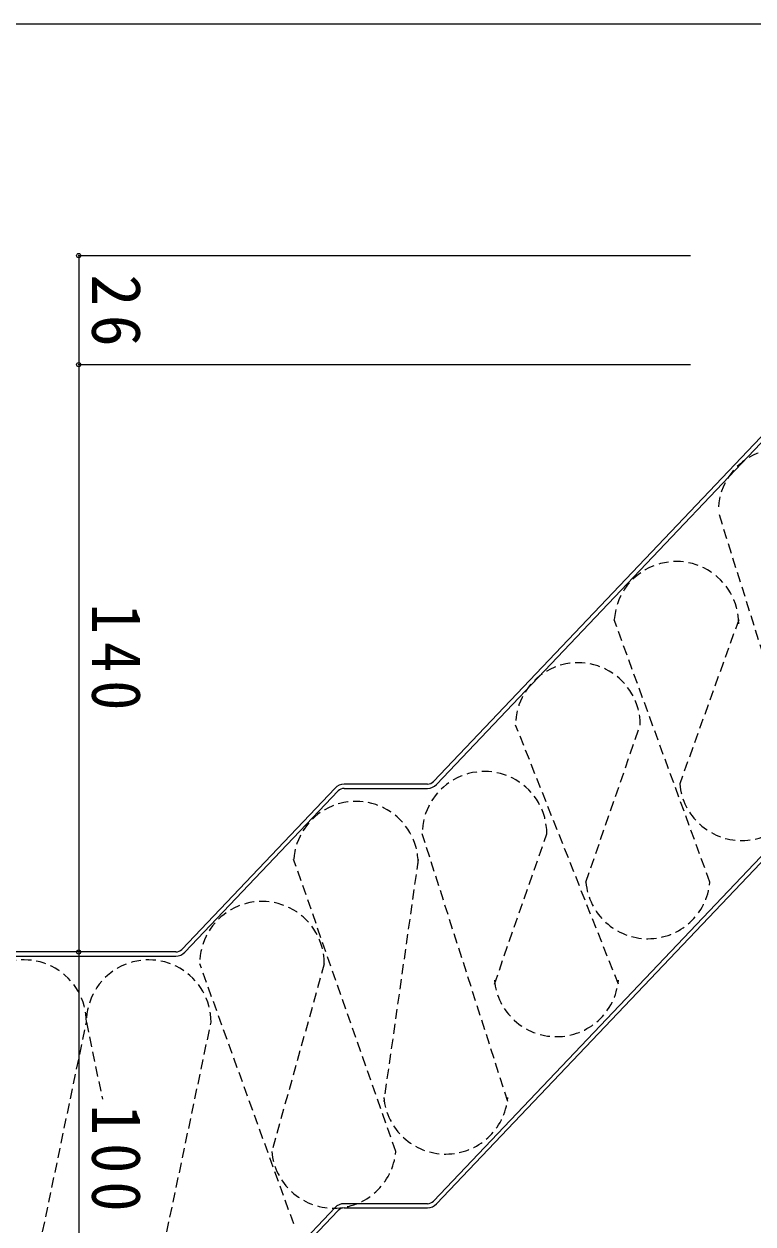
# Model space of a CAD drawing. Units: millimetres, scale not verified. Extents: x -1135 to 443, y -817 to 1523.
# Drawn here: x -69.6 to 104.1, y 606.8 to 892.9 of the extents above; entities that cross this region are included whole.
import ezdxf

# ---------------------------------------------------------------- set-up
doc = ezdxf.new("R2010")
doc.units = ezdxf.units.MM
doc.header["$LTSCALE"] = 2
doc.header["$PDMODE"] = 32
doc.header["$PDSIZE"] = 1
doc.linetypes.add('DASHED1', pattern=[1.8, 1.2, -0.6])
doc.layers.add('0-2_02', color=3, linetype='Continuous', lineweight=18)
doc.styles.add('ＭＳ ゴシック', font='')
doc.styles.get('ＭＳ ゴシック').set_extended_font_data('MS Gothic')

msp = doc.modelspace()

# ---------------------------------------------------------------- linework, layer by layer
at = {"layer": '0-2_02', "color": 7}
for p, q in [((-56.601, 837.677), (89.235, 837.677)), ((-56.601, 837.677), (-56.601, 671.677)), ((-56.601, 811.677), (89.235, 811.677)), ((27.985, 712.3), (121.507, 810.743)), ((122.232, 810.055), (28.71, 711.611)), ((-32.015, 672.3), (4.507, 710.743)), ((5.232, 710.055), (-31.29, 671.611)), ((26.536, 711.677), (6.682, 711.677)), ((6.682, 710.677), (26.536, 710.677)), ((27.986, 612.3), (121.507, 710.743)), ((122.232, 710.055), (28.711, 611.611)), ((-33.465, 671.677), (-81.364, 671.677)), ((-81.364, 670.677), (-33.465, 670.677)), ((-56.601, 671.677), (-56.601, 571.677)), ((-32.014, 572.3), (4.507, 610.744)), ((5.233, 610.055), (-31.289, 571.611)), ((26.536, 611.677), (6.682, 611.677)), ((6.682, 610.677), (26.536, 610.677))]:
    msp.add_line(p, q, dxfattribs=at)
at = {"layer": '0-2_02', "color": 4, "linetype": 'DASHED1', "lineweight": 9}
for p, q in [((116.225, 711.715), (95.842, 776.729)), ((93.856, 688.309), (71.026, 750.878)), ((100.727, 750.878), (86.652, 711.715)), ((72.054, 663.975), (47.547, 725.773)), ((64.283, 688.309), (77.247, 725.773)), ((45.686, 635.995), (25.285, 699.844)), ((42.481, 663.975), (54.985, 699.844)), ((18.998, 624.098), (-5.375, 693.715)), ((24.325, 693.715), (16.112, 635.995)), ((-5.327, 606.833), (-27.75, 668.872)), ((1.95, 668.872), (-10.575, 624.098)), ((-69.603, 583.835), (-54.754, 654.937)), ((-54.754, 654.937), (-50.954, 636.588)), ((-40.03, 583.835), (-25.054, 654.937))]:
    msp.add_line(p, q, dxfattribs=at)
at = {"layer": '0-2_02', "color": 7}
msp.add_lwpolyline([(-487.606, 892.863), (-387.606, 892.863), (162.394, 892.863), (262.394, 892.863)], dxfattribs=at)
at = {"layer": '0-2_02', "color": 4, "linetype": 'DASHED1', "lineweight": 9}
for centre, start, end in [((110.691, 776.729), 0, 180.00002), ((85.876, 749.888), 0, 180.00002), ((62.397, 725.773), 0, 180.00002), ((40.135, 699.844), 0, 180.00002), ((101.438, 713.085), 185.29527, 354.70474), ((9.475, 692.725), 0, 180.00002), ((79.069, 689.68), 185.29527, 354.70474), ((-12.9, 668.872), 0, 180.00002), ((-69.603, 654.937), 0, 180.00002), ((-39.904, 654.937), 0, 180.00002), ((57.267, 666.336), 185.29527, 354.70474), ((30.899, 638.355), 185.29527, 354.70474), ((4.211, 625.468), 185.29527, 354.70474)]:
    msp.add_arc(centre, 14.85, start, end, dxfattribs=at)
at = {"layer": '0-2_02', "color": 7}
for centre, radius, start, end in [((26.536, 713.677), 2, 270, 316.46866), ((6.682, 708.677), 3, 90, 136.46878), ((6.682, 708.677), 2, 90, 136.46878), ((26.536, 713.677), 3, 270, 316.46866), ((-33.465, 673.677), 2, 270, 316.46878), ((-33.465, 673.677), 3, 270, 316.46878), ((26.536, 613.677), 2, 270, 316.46866), ((6.682, 608.677), 3, 90, 136.46878), ((6.682, 608.677), 2, 90, 136.46878), ((26.536, 613.677), 3, 270, 316.46866)]:
    msp.add_arc(centre, radius, start, end, dxfattribs=at)
at = {"layer": '0-2_02'}
for p in [(-56.601, 837.677), (-56.601, 811.677), (-56.601, 671.677)]:
    msp.add_point(p, dxfattribs=at)

# ---------------------------------------------------------------- texts
at = {"layer": '0-2_02', "color": 2, "char_height": 11.73, "attachment_point": 7, "rotation": 270, "style": 'ＭＳ ゴシック'}
for s, insert in [('\\T1.27;\\W0.95;26', (-53.601, 833.177)), ('\\T1.27;\\W0.9;140', (-53.601, 754.677)), ('\\T1.27;\\W0.9;100', (-53.601, 635.228))]:
    msp.add_mtext(s, dxfattribs=dict(at, insert=insert))

doc.saveas('drawing.dxf')
